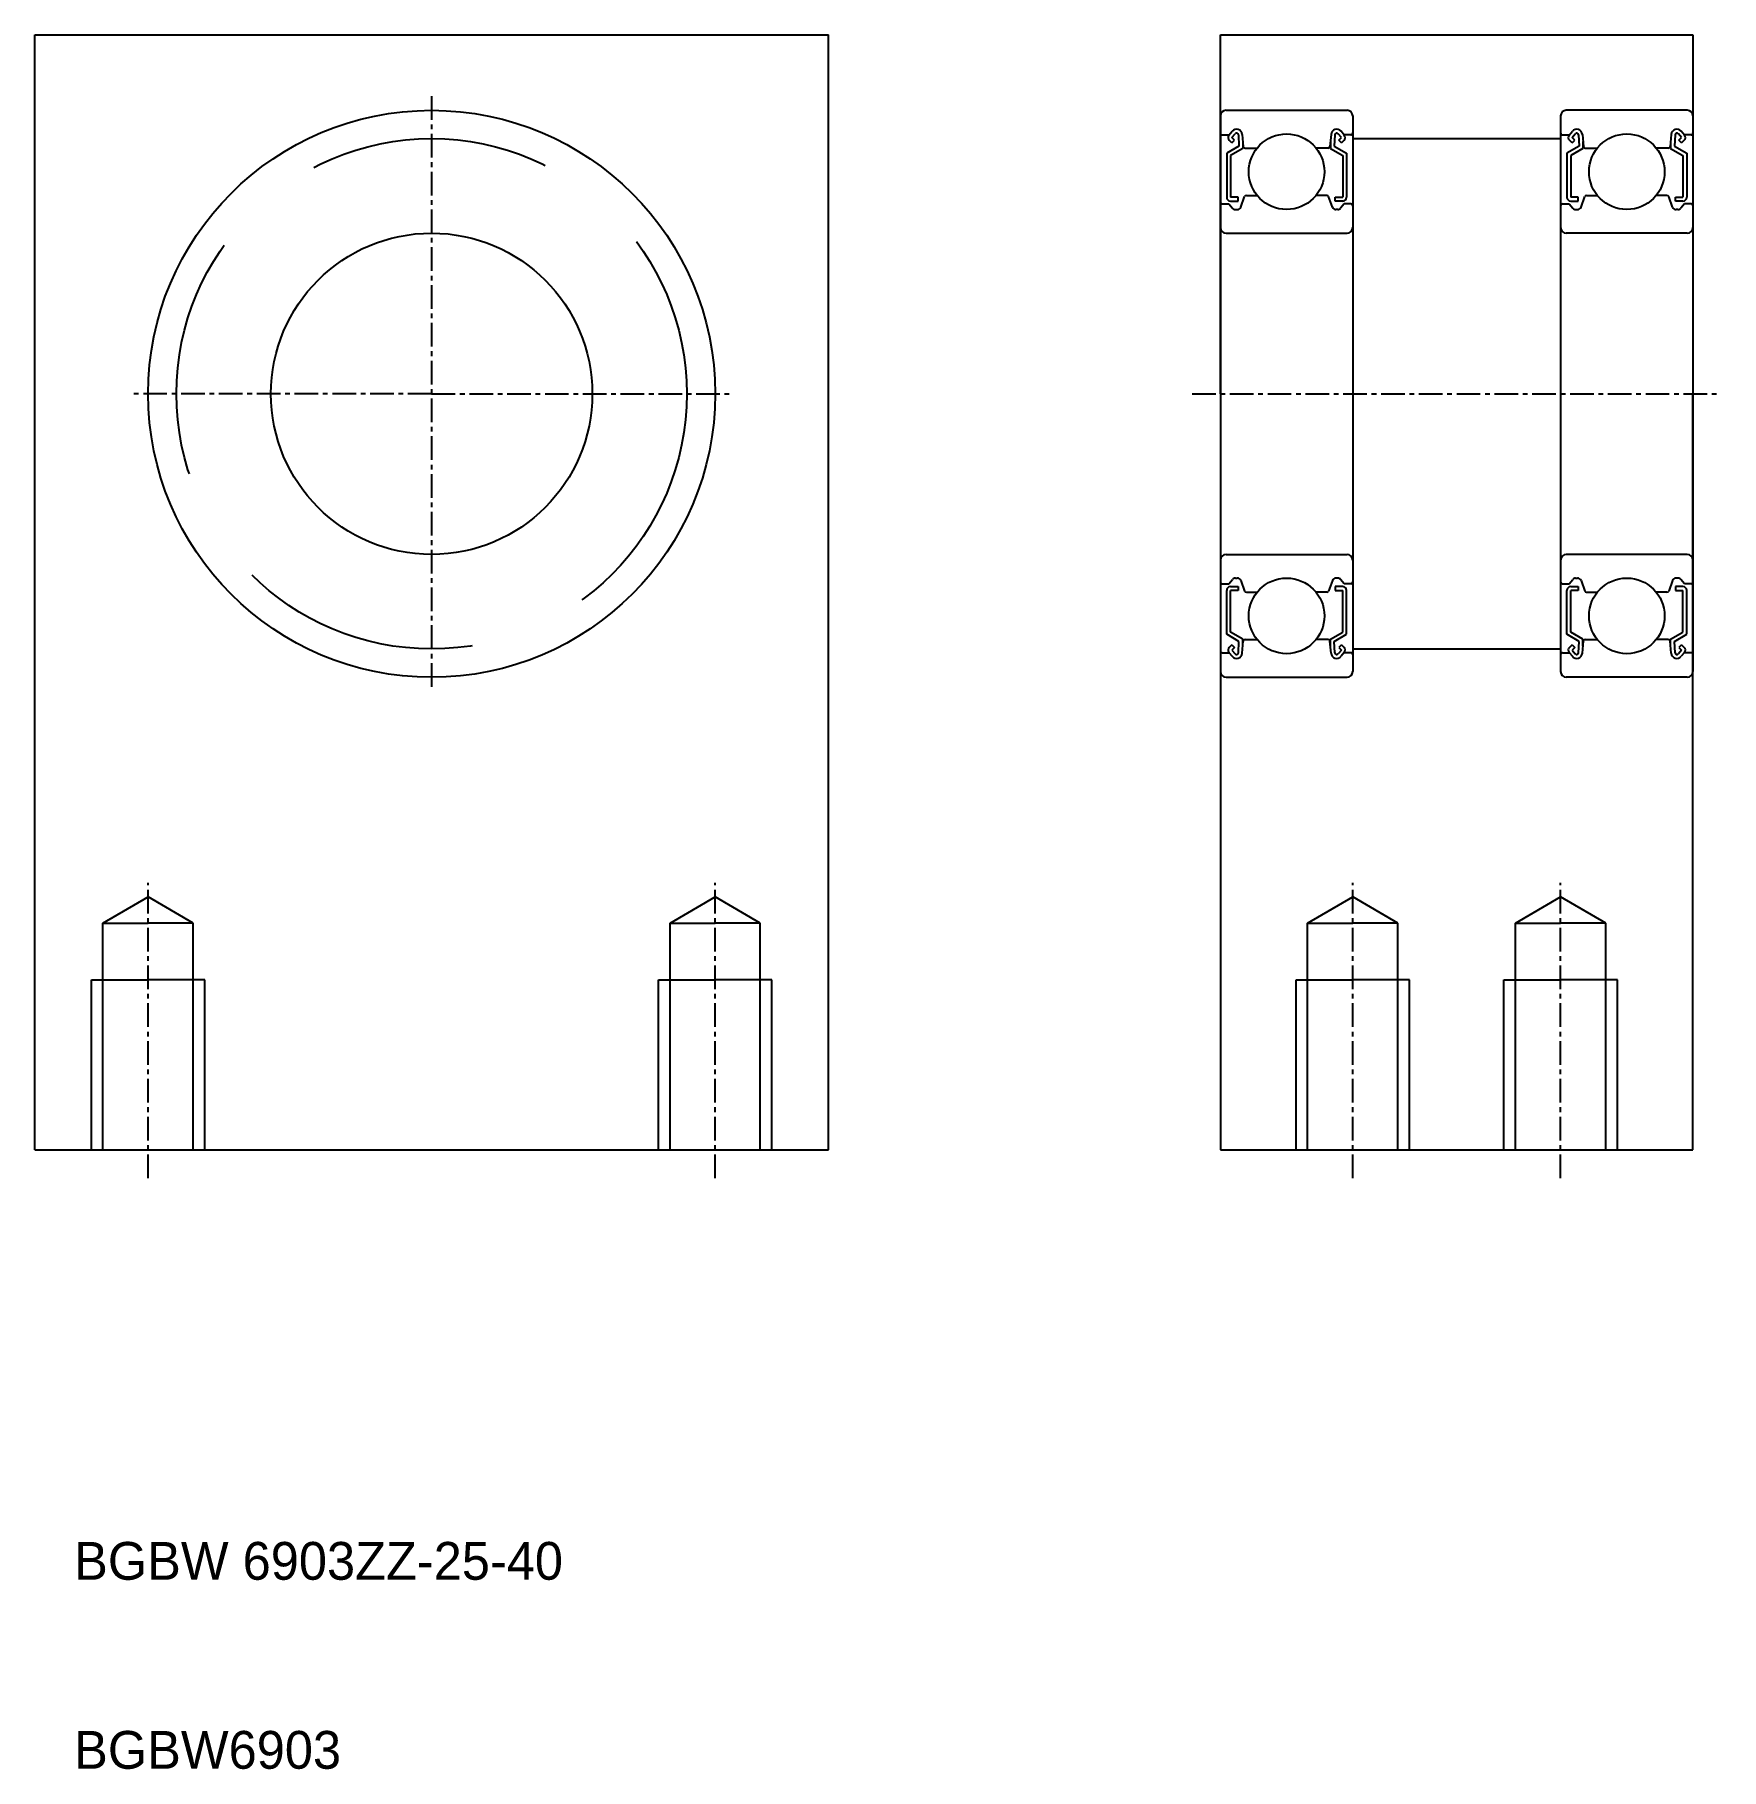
# Model space of a CAD drawing. Extents: x 117.9 to 207.1, y 42.6 to 134.4.
import ezdxf

# ---------------------------------------------------------------- set-up
doc = ezdxf.new("R2010")
doc.units = 0
doc.linetypes.add('CENTER', pattern=[2, 1.25, -0.25, 0.25, -0.25])
doc.linetypes.add('DASHED', pattern=[19.05, 12.7, -6.35])
doc.layers.get('0').update_dxf_attribs({"linetype": 'CONTINUOUS'})
doc.layers.add('CENTER', color=1, linetype='CENTER')

msp = doc.modelspace()

# ---------------------------------------------------------------- linework, layer by layer
for p, q in [((117.85, 75.385), (117.85, 134.385)), ((117.85, 134.385), (159.85, 134.385)), ((159.85, 75.385), (159.85, 134.385)), ((180.583, 115.385), (180.583, 134.385)), ((180.583, 134.385), (205.583, 134.385)), ((205.583, 134.385), (205.583, 115.385)), ((180.883, 130.385), (187.283, 130.385)), ((205.283, 130.385), (198.883, 130.385)), ((180.583, 130.085), (180.583, 100.685)), ((187.583, 130.085), (187.583, 100.685)), ((198.583, 130.085), (198.583, 100.685)), ((205.583, 130.085), (205.583, 100.685)), ((180.683, 129.085), (181.043, 129.085)), ((181.031, 129.072), (181.202, 129.276)), ((181.185, 128.66), (181.043, 128.802)), ((181.185, 128.943), (181.355, 129.146)), ((181.326, 128.802), (181.185, 128.943)), ((181.185, 128.66), (181.326, 128.802)), ((181.531, 129.087), (181.564, 128.486)), ((181.731, 129.11), (181.786, 128.477)), ((181.764, 128.731), (181.764, 128.37)), ((186.434, 129.11), (186.38, 128.477)), ((186.402, 128.731), (186.402, 128.37)), ((186.634, 129.087), (186.602, 128.486)), ((186.981, 128.943), (186.811, 129.146)), ((186.84, 128.802), (186.981, 128.943)), ((186.981, 128.66), (186.84, 128.802)), ((187.134, 129.072), (186.963, 129.276)), ((186.981, 128.66), (187.122, 128.802)), ((187.483, 129.085), (187.123, 129.085)), ((198.683, 129.085), (199.043, 129.085)), ((199.031, 129.072), (199.202, 129.276)), ((199.185, 128.66), (199.043, 128.802)), ((199.185, 128.943), (199.355, 129.146)), ((199.326, 128.802), (199.185, 128.943)), ((199.185, 128.66), (199.326, 128.802)), ((199.531, 129.087), (199.564, 128.486)), ((199.731, 129.11), (199.786, 128.477)), ((199.764, 128.731), (199.764, 128.37)), ((204.434, 129.11), (204.38, 128.477)), ((204.402, 128.731), (204.402, 128.37)), ((204.634, 129.087), (204.602, 128.486)), ((204.981, 128.943), (204.811, 129.146)), ((204.84, 128.802), (204.981, 128.943)), ((204.981, 128.66), (204.84, 128.802)), ((205.134, 129.072), (204.963, 129.276)), ((204.981, 128.66), (205.122, 128.802)), ((205.483, 129.085), (205.123, 129.085)), ((181.564, 128.486), (180.914, 128.11)), ((180.914, 128.11), (180.914, 125.785)), ((181.764, 128.37), (181.114, 127.995)), ((181.114, 127.995), (181.114, 125.785)), ((181.885, 128.385), (182.521, 128.385)), ((186.28, 128.385), (185.644, 128.385)), ((186.402, 128.37), (187.052, 127.995)), ((186.602, 128.486), (187.252, 128.11)), ((187.052, 127.995), (187.052, 125.785)), ((187.252, 128.11), (187.252, 125.785)), ((199.564, 128.486), (198.914, 128.11)), ((198.914, 128.11), (198.914, 125.785)), ((199.764, 128.37), (199.114, 127.995)), ((199.114, 127.995), (199.114, 125.785)), ((199.885, 128.385), (200.521, 128.385)), ((204.28, 128.385), (203.644, 128.385)), ((204.402, 128.37), (205.052, 127.995)), ((204.602, 128.486), (205.252, 128.11)), ((205.052, 127.995), (205.052, 125.785)), ((205.252, 128.11), (205.252, 125.785)), ((181.514, 125.785), (181.114, 125.785)), ((181.514, 125.585), (181.514, 125.785)), ((181.662, 125.267), (181.863, 125.82)), ((181.957, 125.885), (182.521, 125.885)), ((186.209, 125.885), (185.644, 125.885)), ((186.504, 125.267), (186.303, 125.82)), ((186.652, 125.585), (186.652, 125.785)), ((186.652, 125.785), (187.052, 125.785)), ((199.514, 125.785), (199.114, 125.785)), ((199.514, 125.585), (199.514, 125.785)), ((199.662, 125.267), (199.863, 125.82)), ((199.957, 125.885), (200.521, 125.885)), ((204.209, 125.885), (203.644, 125.885)), ((204.504, 125.267), (204.303, 125.82)), ((204.652, 125.585), (204.652, 125.785)), ((204.652, 125.785), (205.052, 125.785)), ((180.683, 125.435), (181.033, 125.435)), ((181.033, 125.435), (181.224, 125.207)), ((181.114, 125.585), (181.514, 125.585)), ((181.377, 125.135), (181.474, 125.135)), ((187.052, 125.585), (186.652, 125.585)), ((186.788, 125.135), (186.692, 125.135)), ((187.133, 125.435), (186.941, 125.207)), ((187.483, 125.435), (187.133, 125.435)), ((198.683, 125.435), (199.033, 125.435)), ((199.033, 125.435), (199.224, 125.207)), ((199.114, 125.585), (199.514, 125.585)), ((199.377, 125.135), (199.474, 125.135)), ((205.052, 125.585), (204.652, 125.585)), ((204.788, 125.135), (204.692, 125.135)), ((205.133, 125.435), (204.941, 125.207)), ((205.483, 125.435), (205.133, 125.435)), ((180.883, 123.885), (187.283, 123.885)), ((205.283, 123.885), (198.883, 123.885)), ((180.583, 115.385), (180.583, 75.385)), ((205.583, 75.385), (205.583, 115.385)), ((180.883, 106.885), (187.283, 106.885)), ((205.283, 106.885), (198.883, 106.885)), ((181.033, 105.336), (181.224, 105.564)), ((181.377, 105.635), (181.474, 105.635)), ((186.788, 105.635), (186.692, 105.635)), ((187.133, 105.336), (186.941, 105.564)), ((199.033, 105.336), (199.224, 105.564)), ((199.377, 105.635), (199.474, 105.635)), ((204.788, 105.635), (204.692, 105.635)), ((205.133, 105.336), (204.941, 105.564)), ((180.683, 105.336), (181.033, 105.336)), ((180.914, 102.661), (180.914, 104.986)), ((181.114, 105.186), (181.514, 105.186)), ((181.114, 102.776), (181.114, 104.986)), ((181.514, 104.986), (181.114, 104.986)), ((181.514, 105.186), (181.514, 104.986)), ((181.662, 105.504), (181.863, 104.951)), ((181.957, 104.885), (182.521, 104.885)), ((186.209, 104.885), (185.644, 104.885)), ((186.504, 105.504), (186.303, 104.951)), ((186.652, 105.186), (186.652, 104.986)), ((187.052, 105.186), (186.652, 105.186)), ((186.652, 104.986), (187.052, 104.986)), ((187.052, 102.776), (187.052, 104.986)), ((187.483, 105.336), (187.133, 105.336)), ((187.252, 102.661), (187.252, 104.986)), ((198.683, 105.336), (199.033, 105.336)), ((198.914, 102.661), (198.914, 104.986)), ((199.114, 105.186), (199.514, 105.186)), ((199.114, 102.776), (199.114, 104.986)), ((199.514, 104.986), (199.114, 104.986)), ((199.514, 105.186), (199.514, 104.986)), ((199.662, 105.504), (199.863, 104.951)), ((199.957, 104.885), (200.521, 104.885)), ((204.209, 104.885), (203.644, 104.885)), ((204.504, 105.504), (204.303, 104.951)), ((204.652, 105.186), (204.652, 104.986)), ((205.052, 105.186), (204.652, 105.186)), ((204.652, 104.986), (205.052, 104.986)), ((205.052, 102.776), (205.052, 104.986)), ((205.483, 105.336), (205.133, 105.336)), ((205.252, 102.661), (205.252, 104.986)), ((181.564, 102.285), (180.914, 102.661)), ((181.185, 102.111), (181.043, 101.969)), ((181.764, 102.401), (181.114, 102.776)), ((181.185, 102.111), (181.326, 101.969)), ((181.326, 101.969), (181.185, 101.828)), ((181.531, 101.684), (181.564, 102.285)), ((181.731, 101.661), (181.786, 102.294)), ((181.764, 102.04), (181.764, 102.401)), ((181.885, 102.386), (182.521, 102.386)), ((182.044, 102.386), (182.044, 102.386)), ((182.203, 102.386), (182.203, 102.386)), ((186.28, 102.386), (185.644, 102.386)), ((186.434, 101.661), (186.38, 102.294)), ((186.402, 102.401), (187.052, 102.776)), ((186.402, 102.04), (186.402, 102.401)), ((186.602, 102.285), (187.252, 102.661)), ((186.634, 101.684), (186.602, 102.285)), ((186.981, 102.111), (186.84, 101.969)), ((186.84, 101.969), (186.981, 101.828)), ((186.981, 102.111), (187.122, 101.969)), ((199.564, 102.285), (198.914, 102.661)), ((199.185, 102.111), (199.043, 101.969)), ((199.764, 102.401), (199.114, 102.776)), ((199.185, 102.111), (199.326, 101.969)), ((199.326, 101.969), (199.185, 101.828)), ((199.531, 101.684), (199.564, 102.285)), ((199.731, 101.661), (199.786, 102.294)), ((199.764, 102.04), (199.764, 102.401)), ((199.885, 102.386), (200.521, 102.386)), ((204.28, 102.386), (203.644, 102.386)), ((203.962, 102.386), (203.962, 102.386)), ((204.121, 102.386), (204.121, 102.386)), ((204.434, 101.661), (204.38, 102.294)), ((204.402, 102.401), (205.052, 102.776)), ((204.402, 102.04), (204.402, 102.401)), ((204.602, 102.285), (205.252, 102.661)), ((204.634, 101.684), (204.602, 102.285)), ((204.981, 102.111), (204.84, 101.969)), ((204.84, 101.969), (204.981, 101.828)), ((204.981, 102.111), (205.122, 101.969)), ((180.683, 101.686), (181.043, 101.686)), ((181.031, 101.699), (181.202, 101.495)), ((181.185, 101.828), (181.355, 101.625)), ((186.981, 101.828), (186.811, 101.625)), ((187.134, 101.699), (186.963, 101.495)), ((187.483, 101.686), (187.123, 101.686)), ((198.683, 101.686), (199.043, 101.686)), ((199.031, 101.699), (199.202, 101.495)), ((199.185, 101.828), (199.355, 101.625)), ((204.981, 101.828), (204.811, 101.625)), ((205.134, 101.699), (204.963, 101.495)), ((205.483, 101.686), (205.123, 101.686)), ((180.883, 100.385), (187.283, 100.385)), ((205.283, 100.385), (198.883, 100.385)), ((117.85, 75.385), (159.85, 75.385)), ((180.583, 75.385), (205.583, 75.385))]:
    msp.add_line(p, q)
at = {"color": 7, "linetype": 'CONTINUOUS'}
for p, q in [((187.583, 128.885), (198.583, 128.885)), ((187.583, 101.885), (198.583, 101.885))]:
    msp.add_line(p, q, dxfattribs=at)
at = {"color": 3, "linetype": 'DASHED'}
for p, q in [((121.464, 87.385), (123.85, 88.763)), ((126.237, 87.385), (123.85, 88.763)), ((151.464, 87.385), (153.85, 88.763)), ((156.237, 87.385), (153.85, 88.763)), ((185.196, 87.385), (187.583, 88.763)), ((189.969, 87.385), (187.583, 88.763)), ((196.196, 87.385), (198.583, 88.763)), ((200.969, 87.385), (198.583, 88.763)), ((121.464, 75.385), (121.464, 87.385)), ((121.464, 87.385), (123.85, 87.385)), ((126.237, 87.385), (123.85, 87.385)), ((126.237, 75.385), (126.237, 87.385)), ((151.464, 75.385), (151.464, 87.385)), ((151.464, 87.385), (153.85, 87.385)), ((156.237, 87.385), (153.85, 87.385)), ((156.237, 75.385), (156.237, 87.385)), ((185.196, 75.385), (185.196, 87.385)), ((185.196, 87.385), (187.583, 87.385)), ((189.969, 87.385), (187.583, 87.385)), ((189.969, 75.385), (189.969, 87.385)), ((196.196, 75.385), (196.196, 87.385)), ((196.196, 87.385), (198.583, 87.385)), ((200.969, 87.385), (198.583, 87.385)), ((200.969, 75.385), (200.969, 87.385)), ((120.85, 75.385), (120.85, 84.385)), ((120.85, 84.385), (123.85, 84.385)), ((126.85, 84.385), (123.85, 84.385)), ((126.85, 75.385), (126.85, 84.385)), ((150.85, 84.385), (153.85, 84.385)), ((150.85, 75.385), (150.85, 84.385)), ((156.85, 84.385), (153.85, 84.385)), ((156.85, 75.385), (156.85, 84.385)), ((184.583, 84.385), (187.583, 84.385)), ((184.583, 75.385), (184.583, 84.385)), ((190.583, 84.385), (187.583, 84.385)), ((190.583, 75.385), (190.583, 84.385)), ((195.583, 75.385), (195.583, 84.385)), ((195.583, 84.385), (198.583, 84.385)), ((201.583, 84.385), (198.583, 84.385)), ((201.583, 75.385), (201.583, 84.385))]:
    msp.add_line(p, q, dxfattribs=at)
for centre, radius in [((138.85, 115.385), 15), ((184.083, 127.135), 2), ((202.083, 127.135), 2), ((138.85, 115.385), 8.5), ((184.083, 103.635), 2), ((202.083, 103.635), 2)]:
    msp.add_circle(centre, radius)
msp.add_circle((138.85, 115.385), 13.5, dxfattribs=at)
for centre, radius, start, end in [((180.883, 130.085), 0.3, 90, 180), ((187.283, 130.085), 0.3, 0, 90), ((198.883, 130.085), 0.3, 90, 180), ((205.283, 130.085), 0.3, 0, 90), ((180.683, 129.185), 0.1, 180, 270), ((181.185, 128.943), 0.2, 140.13812, 225), ((181.432, 129.084), 0.3, 4.93473, 140.13812), ((181.431, 129.081), 0.1, 3.10146, 139.95138), ((186.733, 129.084), 0.3, 39.86188, 175.06527), ((186.734, 129.081), 0.1, 40.04862, 176.89854), ((186.981, 128.943), 0.2, 315, 39.86188), ((187.483, 129.185), 0.1, 270, 0), ((198.683, 129.185), 0.1, 180, 270), ((199.185, 128.943), 0.2, 140.13812, 225), ((199.432, 129.084), 0.3, 4.93473, 140.13812), ((199.431, 129.081), 0.1, 3.10146, 139.95138), ((204.733, 129.084), 0.3, 39.86188, 175.06527), ((204.734, 129.081), 0.1, 40.04862, 176.89854), ((204.981, 128.943), 0.2, 315, 39.86188), ((205.483, 129.185), 0.1, 270, 0), ((181.885, 128.485), 0.1, 184.93473, 269.9991), ((186.28, 128.485), 0.1, 270.0009, 355.06527), ((199.885, 128.485), 0.1, 184.93473, 269.9991), ((204.28, 128.485), 0.1, 270.0009, 355.06527), ((181.114, 125.785), 0.2, 180, 270), ((181.957, 125.785), 0.1, 90, 159.99123), ((186.209, 125.785), 0.1, 20.00877, 90), ((187.052, 125.785), 0.2, 270, 0), ((199.114, 125.785), 0.2, 180, 270), ((199.957, 125.785), 0.1, 90, 159.99123), ((204.209, 125.785), 0.1, 20.00877, 90), ((205.052, 125.785), 0.2, 270, 0), ((180.683, 125.335), 0.1, 90, 180), ((181.377, 125.335), 0.2, 219.97741, 270), ((181.474, 125.335), 0.2, 270, 339.99123), ((186.692, 125.335), 0.2, 200.00877, 270), ((186.788, 125.335), 0.2, 270, 320.02259), ((187.483, 125.335), 0.1, 0, 90), ((198.683, 125.335), 0.1, 90, 180), ((199.377, 125.335), 0.2, 219.97741, 270), ((199.474, 125.335), 0.2, 270, 339.99123), ((204.692, 125.335), 0.2, 200.00877, 270), ((204.788, 125.335), 0.2, 270, 320.02259), ((205.483, 125.335), 0.1, 0, 90), ((180.883, 124.185), 0.3, 180, 270), ((187.283, 124.185), 0.3, 270, 0), ((198.883, 124.185), 0.3, 180, 270), ((205.283, 124.185), 0.3, 270, 0), ((180.883, 106.585), 0.3, 90, 180), ((187.283, 106.585), 0.3, 0, 90), ((198.883, 106.585), 0.3, 90, 180), ((205.283, 106.585), 0.3, 0, 90), ((181.377, 105.435), 0.2, 90, 140.02259), ((181.474, 105.435), 0.2, 20.00877, 90), ((186.692, 105.435), 0.2, 90, 159.99123), ((186.788, 105.435), 0.2, 39.97741, 90), ((199.377, 105.435), 0.2, 90, 140.02259), ((199.474, 105.435), 0.2, 20.00877, 90), ((204.692, 105.435), 0.2, 90, 159.99123), ((204.788, 105.435), 0.2, 39.97741, 90), ((180.683, 105.435), 0.1, 180, 270), ((181.114, 104.986), 0.2, 90, 180), ((181.957, 104.985), 0.1, 200.00877, 270), ((186.209, 104.985), 0.1, 270, 339.99123), ((187.052, 104.986), 0.2, 0, 90), ((187.483, 105.435), 0.1, 270, 0), ((198.683, 105.435), 0.1, 180, 270), ((199.114, 104.986), 0.2, 90, 180), ((199.957, 104.985), 0.1, 200.00877, 270), ((204.209, 104.985), 0.1, 270, 339.99123), ((205.052, 104.986), 0.2, 0, 90), ((205.483, 105.435), 0.1, 270, 0), ((181.185, 101.828), 0.2, 135, 219.86188), ((181.885, 102.286), 0.1, 90.0009, 175.06527), ((186.28, 102.286), 0.1, 4.93473, 89.9991), ((186.981, 101.828), 0.2, 320.13812, 45), ((199.185, 101.828), 0.2, 135, 219.86188), ((199.885, 102.286), 0.1, 90.0009, 175.06527), ((204.28, 102.286), 0.1, 4.93473, 89.9991), ((204.981, 101.828), 0.2, 320.13812, 45), ((180.683, 101.586), 0.1, 90, 180), ((181.432, 101.687), 0.3, 219.86188, 355.06527), ((181.431, 101.69), 0.1, 220.04862, 356.89854), ((186.733, 101.687), 0.3, 184.93473, 320.13812), ((186.734, 101.69), 0.1, 183.10146, 319.95138), ((187.483, 101.586), 0.1, 0, 90), ((198.683, 101.586), 0.1, 90, 180), ((199.432, 101.687), 0.3, 219.86188, 355.06527), ((199.431, 101.69), 0.1, 220.04862, 356.89854), ((204.733, 101.687), 0.3, 184.93473, 320.13812), ((204.734, 101.69), 0.1, 183.10146, 319.95138), ((205.483, 101.586), 0.1, 0, 90), ((180.883, 100.685), 0.3, 180, 270), ((187.283, 100.685), 0.3, 270, 0), ((198.883, 100.685), 0.3, 180, 270), ((205.283, 100.685), 0.3, 270, 0)]:
    msp.add_arc(centre, radius, start, end)
at = {"layer": 'CENTER'}
for p, q in [((138.85, 131.135), (138.85, 99.635)), ((138.85, 115.385), (123.1, 115.385)), ((138.85, 115.385), (154.6, 115.385)), ((179.083, 115.385), (207.083, 115.385)), ((123.85, 73.885), (123.85, 89.513)), ((153.85, 73.885), (153.85, 89.513)), ((187.583, 73.885), (187.583, 89.513)), ((198.583, 73.885), (198.583, 89.513))]:
    msp.add_line(p, q, dxfattribs=at)

# ---------------------------------------------------------------- texts
for s, p in [('BGBW 6903ZZ-25-40', (119.937, 52.636)), ('BGBW6903', (119.937, 42.636))]:
    msp.add_text(s, height=2).set_placement(p)

doc.saveas('drawing.dxf')
